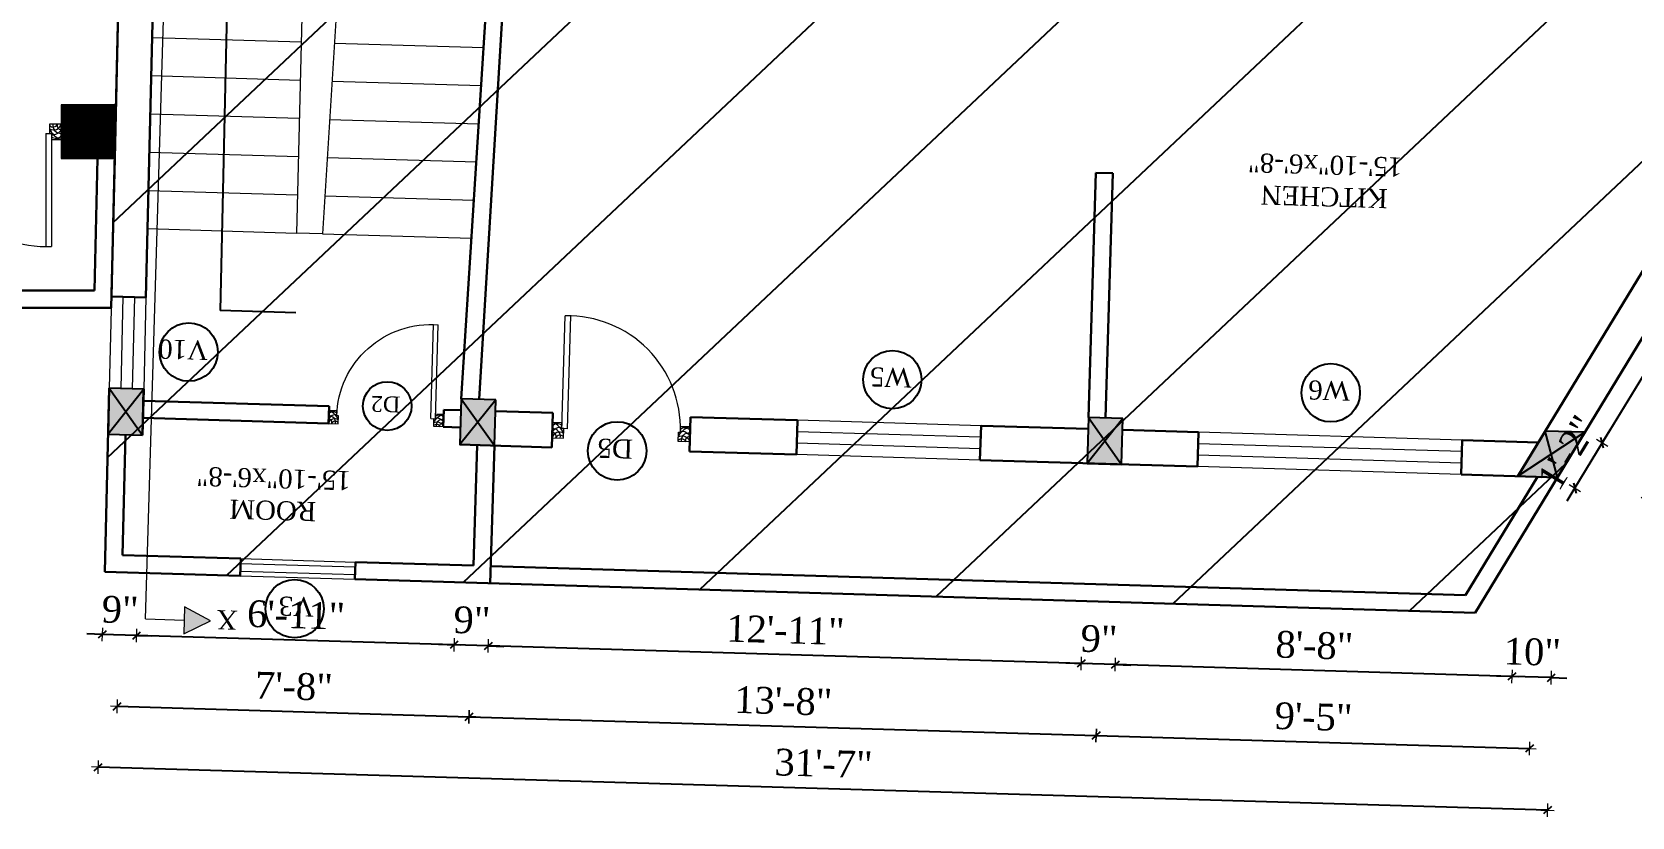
# Model space of a CAD drawing. Header units: inches. Extents: x 4069 to 291496, y -47643 to 12535.
# Drawn here: x 141532.1 to 141950.4, y -22639.3 to -22434.1 of the extents above; entities that cross this region are included whole.
import ezdxf

# ---------------------------------------------------------------- set-up
doc = ezdxf.new("R2010")
doc.units = ezdxf.units.IN
doc.header["$LTSCALE"] = 5
doc.header["$MEASUREMENT"] = 0
for name, color, linetype, lineweight in [('A-WALL', 7, 'Continuous', 9), ('Dimension', 7, 'Continuous', 18), ('DOOR', 62, 'Continuous', 0), ('Dw', 2, 'Continuous', 18), ('tefriş', 30, 'Continuous', 9)]:
    doc.layers.add(name, color=color, linetype=linetype, lineweight=lineweight)
doc.layers.add('dim line', color=7, linetype='Continuous', lineweight=15, true_color=0xfab2b2)
doc.layers.add('TEXT', color=6, linetype='Continuous')
doc.layers.add('WALL', color=7, linetype='Continuous')
doc.styles.add('ordinary', font='times.ttf')
doc.dimstyles.new('Copy of 96', dxfattribs={"dimtxt": 7, "dimasz": 4, "dimexe": 0.5, "dimexo": 0.5, "dimgap": 3, "dimtad": 1, "dimdec": 1, "dimzin": 11, "dimdsep": 46, "dimlunit": 4, "dimtxsty": 'ordinary', "dimblk": 'OBLIQUE', "dimcen": 0.09, "dimse1": 1, "dimse2": 1, "dimclrt": 6, "dimazin": 0, "dimtfac": 1, "dimtdec": 1, "dimtix": 1, "dimtmove": 2, "dimatfit": 3, "dimldrblk": 'leader', "dimfxl": 0.5, "dimfxlon": 1, "dimtolj": 1, "dimtzin": 0, "dimarcsym": 0})

# ---------------------------------------------------------------- blocks, each defined once
blk = doc.blocks.new('C1a')
at = {"color": 1, "ltscale": 5}
for p, q in [((18657.75, 4625.76), (18648.75, 4625.76)), ((18648.75, 4625.76), (18648.82, 4613.76)), ((18657.82, 4613.76), (18657.75, 4625.76)), ((18648.82, 4613.76), (18657.82, 4613.76))]:
    blk.add_line(p, q, dxfattribs=at)
blk = doc.blocks.new('c2a')
at = {"color": 1, "ltscale": 5}
for p, q in [((18091.63, 4625.76), (18084.82, 4613.76)), ((18101.98, 4625.76), (18091.63, 4625.76)), ((18095.17, 4613.76), (18101.98, 4625.76)), ((18084.82, 4613.76), (18095.17, 4613.76))]:
    blk.add_line(p, q, dxfattribs=at)
blk = doc.blocks.new('A$C27B36B59')
at = {"layer": 'DOOR'}
for p, q in [((0, 4), (0, 0)), ((2.5, 4), (0, 4)), ((0, 0), (3, 0)), ((2.5, 2.5), (2.5, 4)), ((3, 2.5), (2.5, 2.5)), ((3, 0), (3, 2.5))]:
    blk.add_line(p, q, dxfattribs=at)
for centre, radius, start, end in [((-1.4, -0.54), 4.75, 22.1411, 72.838), ((1.34, 2.09), 1.64, 45.138, 144.8948), ((2.21, 0.3), 2.49, 83.3149, 152.658), ((0.13, 0.37), 2.05, 349.4875, 93.6805), ((1.96, -0.47), 2.01, 58.7447, 166.495), ((-0.06, 0.32), 1.13, 343.542, 86.947), ((2.08, -0.4), 1.17, 38.2816, 160.1519)]:
    blk.add_arc(centre, radius, start, end, dxfattribs=at)
blk = doc.blocks.new('D2')
at = {"layer": 'DOOR'}
for p, q in [((74473.95, 24047.59), (74473.95, 24018.09)), ((74473.95, 24047.59), (74475.45, 24047.59)), ((74475.45, 24047.59), (74475.45, 24018.13))]:
    blk.add_line(p, q, dxfattribs=at)
blk.add_arc((74473.95, 24047.59), 29.5, 180, 272.9146, dxfattribs=at)
at = {"layer": 'DOOR', "xscale": -1, "rotation": 180}
blk.add_blockref('A$C27B36B59', (74441.95, 24050.09), dxfattribs=at)
at = {"layer": 'DOOR', "rotation": 180}
blk.add_blockref('A$C27B36B59', (74477.95, 24050.09), dxfattribs=at)
blk = doc.blocks.new('x-x')
at = {"ltscale": 5}
for points in [[(11364.03, -701.52), (11364.03, -694.51), (11357.15, -698.09)], [(11364.03, -1135.52), (11364.03, -1128.51), (11357.15, -1132.09)]]:
    blk.add_hatch(color=256, dxfattribs=at).paths.add_polyline_path(points)
for p, q in [((11364.03, -694.51), (11357.15, -698.09)), ((11357.15, -698.09), (11364.03, -701.52)), ((11364.03, -701.52), (11364.03, -694.51)), ((11374.13, -698.09), (11364.03, -698.09)), ((11374.13, -698.09), (11374.13, -1132.09)), ((11364.03, -1128.51), (11357.15, -1132.09)), ((11364.03, -1135.52), (11364.03, -1128.51)), ((11357.15, -1132.09), (11364.03, -1135.52)), ((11374.13, -1132.09), (11364.03, -1132.09))]:
    blk.add_line(p, q, dxfattribs=at)
at = {"layer": 'A-WALL', "color": 1, "ltscale": 5}
blk.add_line((11374.13, -1120.09), (11374.13, -1132.09), dxfattribs=at)
at = {"layer": 'TEXT', "style": 'ordinary'}
for p in [(11350.08, -700.97), (11350.08, -1134.1)]:
    blk.add_text('X', height=5, dxfattribs=at).set_placement(p)
blk = doc.blocks.new('oblique')
at = {"color": 0, "lineweight": -2}
blk.add_line((0.25, 0.25), (-0.25, -0.25), dxfattribs=at)
at = {"layer": 'dim line', "lineweight": 9}
for p, q in [((-0.4375, 0), (0.4375, 0)), ((0, 0.4375), (0, -0.4375))]:
    blk.add_line(p, q, dxfattribs=at)
blk = doc.blocks.new('*D4273')
at = {"layer": 'A-WALL', "color": 0, "lineweight": -2, "ltscale": 50, "transparency": 16777216}
blk.add_line((142051.93, -22361.67), (141942.61, -22541.49), dxfattribs=at)
at = {"layer": 'Defpoints', "color": 0, "ltscale": 50, "transparency": 16777216}
for p in [(142047.37, -22358.9), (141938.04, -22538.72), (141942.61, -22541.49)]:
    blk.add_point(p, dxfattribs=at)
at = {"layer": 'A-WALL', "color": 0, "lineweight": -2, "ltscale": 50, "transparency": 16777216, "xscale": 4, "yscale": 4, "zscale": 4}
for p, rotation in [((142051.93, -22361.67), 58.70147092372464), ((141942.61, -22541.49), 238.7014709237247)]:
    blk.add_blockref('oblique', p, dxfattribs=dict(at, rotation=rotation))
at = {"layer": 'A-WALL', "color": 6, "ltscale": 50, "transparency": 16777216, "insert": (141991.66, -22448.17), "char_height": 7, "attachment_point": 5, "rotation": 58.7015, "style": 'ordinary'}
blk.add_mtext('\\A1;17\'-6"', dxfattribs=at)
blk = doc.blocks.new('_OBLIQUE')
at = {"color": 0, "linetype": 'ByBlock'}
blk.add_line((-0.5, -0.5), (0.5, 0.5), dxfattribs=at)
blk = doc.blocks.new('leader')
at = {"layer": 'Dimension'}
for p, q in [((0, -4.33), (0, 4.33)), ((-4.42, 0), (4.42, 0))]:
    blk.add_line(p, q, dxfattribs=at)
blk = doc.blocks.new('*D4274')
at = {"layer": 'A-WALL', "color": 0, "lineweight": -2, "ltscale": 50, "transparency": 16777216}
for p, q in [((141942.61, -22541.49), (141944.69, -22538.07)), ((141942.61, -22541.49), (141935.44, -22553.28)), ((141935.44, -22553.28), (141933.36, -22556.7))]:
    blk.add_line(p, q, dxfattribs=at)
at = {"layer": 'Defpoints', "color": 0, "ltscale": 50, "transparency": 16777216}
for p in [(141938.04, -22538.72), (141930.88, -22550.51), (141935.44, -22553.28)]:
    blk.add_point(p, dxfattribs=at)
at = {"layer": 'A-WALL', "color": 0, "lineweight": -2, "ltscale": 50, "transparency": 16777216, "xscale": 4, "yscale": 4, "zscale": 4}
for p, rotation in [((141942.61, -22541.49), 238.7014709237247), ((141935.44, -22553.28), 58.70147092372466)]:
    blk.add_blockref('oblique', p, dxfattribs=dict(at, rotation=rotation))
at = {"layer": 'A-WALL', "color": 6, "ltscale": 50, "transparency": 16777216, "insert": (141933.47, -22544.01), "char_height": 7, "attachment_point": 5, "rotation": 58.7015, "style": 'ordinary'}
blk.add_mtext('\\A1;1\'-2"', dxfattribs=at)
blk = doc.blocks.new('*D4275')
at = {"layer": 'A-WALL', "color": 0, "lineweight": -2, "ltscale": 50, "transparency": 16777216}
blk.add_line((141954.24, -22556.64), (142070.74, -22365.03), dxfattribs=at)
at = {"layer": 'Defpoints', "color": 0, "ltscale": 50, "transparency": 16777216}
for p in [(142050.95, -22353), (142070.74, -22365.03), (141934.46, -22544.61)]:
    blk.add_point(p, dxfattribs=at)
at = {"layer": 'A-WALL', "color": 0, "lineweight": -2, "ltscale": 50, "transparency": 16777216, "xscale": 4, "yscale": 4, "zscale": 4}
for p, rotation in [((142070.74, -22365.03), 58.701470922782), ((141954.24, -22556.64), 238.701470922782)]:
    blk.add_blockref('oblique', p, dxfattribs=dict(at, rotation=rotation))
at = {"layer": 'A-WALL', "color": 6, "ltscale": 50, "transparency": 16777216, "insert": (142006.88, -22457.43), "char_height": 7, "attachment_point": 5, "rotation": 58.7015, "style": 'ordinary'}
blk.add_mtext('\\A1;18\'-8"', dxfattribs=at)
blk = doc.blocks.new('*D4277')
at = {"layer": 'A-WALL', "color": 0, "lineweight": -2, "ltscale": 50, "transparency": 16777216}
blk.add_line((142166.57, -22238.92), (141964.65, -22571.04), dxfattribs=at)
at = {"layer": 'Defpoints', "color": 0, "ltscale": 50, "transparency": 16777216}
for p in [(142132.8, -22218.39), (141930.88, -22550.51), (141964.65, -22571.04)]:
    blk.add_point(p, dxfattribs=at)
at = {"layer": 'A-WALL', "color": 0, "lineweight": -2, "ltscale": 50, "transparency": 16777216, "xscale": 4, "yscale": 4, "zscale": 4}
for p, rotation in [((142166.57, -22238.92), 58.70147092277318), ((141964.65, -22571.04), 238.7014709227732)]:
    blk.add_blockref('oblique', p, dxfattribs=dict(at, rotation=rotation))
at = {"layer": 'A-WALL', "color": 6, "ltscale": 50, "transparency": 16777216, "insert": (142060.01, -22401.57), "char_height": 7, "attachment_point": 5, "rotation": 58.7015, "style": 'ordinary'}
blk.add_mtext('\\A1;32\'-5"', dxfattribs=at)
blk = doc.blocks.new('*D4278')
at = {"layer": 'A-WALL', "color": 0, "lineweight": -2, "ltscale": 50, "transparency": 16777216}
for p, q in [((141918.97, -22602.55), (141914.97, -22602.43)), ((141929.31, -22602.86), (141918.97, -22602.55)), ((141929.31, -22602.86), (141933.31, -22602.98))]:
    blk.add_line(p, q, dxfattribs=at)
at = {"layer": 'Defpoints', "color": 0, "ltscale": 50, "transparency": 16777216}
for p in [(141920.53, -22550.2), (141930.88, -22550.51), (141918.97, -22602.55)]:
    blk.add_point(p, dxfattribs=at)
at = {"layer": 'A-WALL', "color": 0, "lineweight": -2, "ltscale": 50, "transparency": 16777216, "xscale": 4, "yscale": 4, "zscale": 4}
for p, rotation in [((141918.97, -22602.55), 358.2899854285528), ((141929.31, -22602.86), 178.2899854285528)]:
    blk.add_blockref('oblique', p, dxfattribs=dict(at, rotation=rotation))
at = {"layer": 'A-WALL', "color": 6, "ltscale": 50, "transparency": 16777216, "insert": (141924.34, -22596.14), "char_height": 7, "attachment_point": 5, "rotation": 358.29, "style": 'ordinary'}
blk.add_mtext('\\A1;10"', dxfattribs=at)
blk = doc.blocks.new('*D4279')
at = {"layer": 'A-WALL', "color": 0, "lineweight": -2, "ltscale": 50, "transparency": 16777216}
blk.add_line((141918.97, -22602.55), (141815.36, -22599.45), dxfattribs=at)
at = {"layer": 'Defpoints', "color": 0, "ltscale": 50, "transparency": 16777216}
for p in [(141816.93, -22547.11), (141920.53, -22550.2), (141815.36, -22599.45)]:
    blk.add_point(p, dxfattribs=at)
at = {"layer": 'A-WALL', "color": 0, "lineweight": -2, "ltscale": 50, "transparency": 16777216, "xscale": 4, "yscale": 4, "zscale": 4}
for p, rotation in [((141815.36, -22599.45), 178.2899854285132), ((141918.97, -22602.55), 358.2899854285133)]:
    blk.add_blockref('oblique', p, dxfattribs=dict(at, rotation=rotation))
at = {"layer": 'A-WALL', "color": 6, "ltscale": 50, "transparency": 16777216, "insert": (141867.36, -22594.44), "char_height": 7, "attachment_point": 5, "rotation": 358.29, "style": 'ordinary'}
blk.add_mtext('\\A1;8\'-8"', dxfattribs=at)
blk = doc.blocks.new('*D4280')
at = {"layer": 'A-WALL', "color": 0, "lineweight": -2, "ltscale": 50, "transparency": 16777216}
for p, q in [((141806.37, -22599.19), (141802.37, -22599.07)), ((141815.36, -22599.45), (141806.37, -22599.19)), ((141815.36, -22599.45), (141819.36, -22599.57))]:
    blk.add_line(p, q, dxfattribs=at)
at = {"layer": 'Defpoints', "color": 0, "ltscale": 50, "transparency": 16777216}
for p in [(141807.93, -22546.84), (141816.93, -22547.11), (141806.37, -22599.19)]:
    blk.add_point(p, dxfattribs=at)
at = {"layer": 'A-WALL', "color": 0, "lineweight": -2, "ltscale": 50, "transparency": 16777216, "xscale": 4, "yscale": 4, "zscale": 4}
for p, rotation in [((141806.37, -22599.19), 358.2899854285133), ((141815.36, -22599.45), 178.2899854285132)]:
    blk.add_blockref('oblique', p, dxfattribs=dict(at, rotation=rotation))
at = {"layer": 'A-WALL', "color": 6, "ltscale": 50, "transparency": 16777216, "insert": (141811.06, -22592.75), "char_height": 7, "attachment_point": 5, "rotation": 358.29, "style": 'ordinary'}
blk.add_mtext('\\A1;9"', dxfattribs=at)
blk = doc.blocks.new('*D4281')
at = {"layer": 'A-WALL', "color": 0, "lineweight": -2, "ltscale": 50, "transparency": 16777216}
blk.add_line((141806.37, -22599.19), (141651.44, -22594.56), dxfattribs=at)
at = {"layer": 'Defpoints', "color": 0, "ltscale": 50, "transparency": 16777216}
for p in [(141653, -22542.21), (141807.93, -22546.84), (141651.44, -22594.56)]:
    blk.add_point(p, dxfattribs=at)
at = {"layer": 'A-WALL', "color": 0, "lineweight": -2, "ltscale": 50, "transparency": 16777216, "xscale": 4, "yscale": 4, "zscale": 4}
for p, rotation in [((141651.44, -22594.56), 178.2899854285132), ((141806.37, -22599.19), 358.2899854285133)]:
    blk.add_blockref('oblique', p, dxfattribs=dict(at, rotation=rotation))
at = {"layer": 'A-WALL', "color": 6, "ltscale": 50, "transparency": 16777216, "insert": (141729.1, -22590.38), "char_height": 7, "attachment_point": 5, "rotation": 358.29, "style": 'ordinary'}
blk.add_mtext('\\A1;12\'-11"', dxfattribs=at)
blk = doc.blocks.new('*D4282')
at = {"layer": 'A-WALL', "color": 0, "lineweight": -2, "ltscale": 50, "transparency": 16777216}
for p, q in [((141642.44, -22594.29), (141638.44, -22594.17)), ((141651.44, -22594.56), (141642.44, -22594.29)), ((141651.44, -22594.56), (141655.44, -22594.68))]:
    blk.add_line(p, q, dxfattribs=at)
at = {"layer": 'Defpoints', "color": 0, "ltscale": 50, "transparency": 16777216}
for p in [(141644, -22541.94), (141653, -22542.21), (141642.44, -22594.29)]:
    blk.add_point(p, dxfattribs=at)
at = {"layer": 'A-WALL', "color": 0, "lineweight": -2, "ltscale": 50, "transparency": 16777216, "xscale": 4, "yscale": 4, "zscale": 4}
for p, rotation in [((141642.44, -22594.29), 358.2899854285133), ((141651.44, -22594.56), 178.2899854285132)]:
    blk.add_blockref('oblique', p, dxfattribs=dict(at, rotation=rotation))
at = {"layer": 'A-WALL', "color": 6, "ltscale": 50, "transparency": 16777216, "insert": (141647.14, -22587.86), "char_height": 7, "attachment_point": 5, "rotation": 358.29, "style": 'ordinary'}
blk.add_mtext('\\A1;9"', dxfattribs=at)
blk = doc.blocks.new('*D4283')
at = {"layer": 'A-WALL', "color": 0, "lineweight": -2, "ltscale": 50, "transparency": 16777216}
blk.add_line((141642.44, -22594.29), (141559.48, -22591.82), dxfattribs=at)
at = {"layer": 'Defpoints', "color": 0, "ltscale": 50, "transparency": 16777216}
for p in [(141561.04, -22539.47), (141644, -22541.94), (141559.48, -22591.82)]:
    blk.add_point(p, dxfattribs=at)
at = {"layer": 'A-WALL', "color": 0, "lineweight": -2, "ltscale": 50, "transparency": 16777216, "xscale": 4, "yscale": 4, "zscale": 4}
for p, rotation in [((141559.48, -22591.82), 178.2899854285132), ((141642.44, -22594.29), 358.2899854285133)]:
    blk.add_blockref('oblique', p, dxfattribs=dict(at, rotation=rotation))
at = {"layer": 'A-WALL', "color": 6, "ltscale": 50, "transparency": 16777216, "insert": (141601.16, -22586.5), "char_height": 7, "attachment_point": 5, "rotation": 358.29, "style": 'ordinary'}
blk.add_mtext('\\A1;6\'-11"', dxfattribs=at)
blk = doc.blocks.new('*D4284')
at = {"layer": 'A-WALL', "color": 0, "lineweight": -2, "ltscale": 50, "transparency": 16777216}
for p, q in [((141550.48, -22591.55), (141546.48, -22591.43)), ((141559.48, -22591.82), (141550.48, -22591.55)), ((141559.48, -22591.82), (141563.48, -22591.94))]:
    blk.add_line(p, q, dxfattribs=at)
at = {"layer": 'Defpoints', "color": 0, "ltscale": 50, "transparency": 16777216}
for p in [(141552.04, -22539.2), (141561.04, -22539.47), (141550.48, -22591.55)]:
    blk.add_point(p, dxfattribs=at)
at = {"layer": 'A-WALL', "color": 0, "lineweight": -2, "ltscale": 50, "transparency": 16777216, "xscale": 4, "yscale": 4, "zscale": 4}
for p, rotation in [((141550.48, -22591.55), 358.2899854285133), ((141559.48, -22591.82), 178.2899854285132)]:
    blk.add_blockref('oblique', p, dxfattribs=dict(at, rotation=rotation))
at = {"layer": 'A-WALL', "color": 6, "ltscale": 50, "transparency": 16777216, "insert": (141555.18, -22585.11), "char_height": 7, "attachment_point": 5, "rotation": 358.29, "style": 'ordinary'}
blk.add_mtext('\\A1;9"', dxfattribs=at)
blk = doc.blocks.new('*D4285')
at = {"layer": 'A-WALL', "color": 0, "lineweight": -2, "ltscale": 50, "transparency": 16777216}
blk.add_line((141554.42, -22610.35), (141646.38, -22613.09), dxfattribs=at)
at = {"layer": 'Defpoints', "color": 0, "ltscale": 50, "transparency": 16777216}
for p in [(141556.54, -22539.33), (141648.5, -22542.08), (141646.38, -22613.09)]:
    blk.add_point(p, dxfattribs=at)
at = {"layer": 'A-WALL', "color": 0, "lineweight": -2, "ltscale": 50, "transparency": 16777216, "xscale": 4, "yscale": 4, "zscale": 4}
for p, rotation in [((141554.42, -22610.35), 178.289985428504), ((141646.38, -22613.09), 358.289985428504)]:
    blk.add_blockref('oblique', p, dxfattribs=dict(at, rotation=rotation))
at = {"layer": 'A-WALL', "color": 6, "ltscale": 50, "transparency": 16777216, "insert": (141600.6, -22605.15), "char_height": 7, "attachment_point": 5, "rotation": 358.29, "style": 'ordinary'}
blk.add_mtext('\\A1;7\'-8"', dxfattribs=at)
blk = doc.blocks.new('*D4286')
at = {"layer": 'A-WALL', "color": 0, "lineweight": -2, "ltscale": 50, "transparency": 16777216}
blk.add_line((141646.38, -22613.09), (141810.31, -22617.99), dxfattribs=at)
at = {"layer": 'Defpoints', "color": 0, "ltscale": 50, "transparency": 16777216}
for p in [(141648.5, -22542.08), (141812.43, -22546.97), (141810.31, -22617.99)]:
    blk.add_point(p, dxfattribs=at)
at = {"layer": 'A-WALL', "color": 0, "lineweight": -2, "ltscale": 50, "transparency": 16777216, "xscale": 4, "yscale": 4, "zscale": 4}
for p, rotation in [((141646.38, -22613.09), 178.2899854285133), ((141810.31, -22617.99), 358.2899854285133)]:
    blk.add_blockref('oblique', p, dxfattribs=dict(at, rotation=rotation))
at = {"layer": 'A-WALL', "color": 6, "ltscale": 50, "transparency": 16777216, "insert": (141728.54, -22608.98), "char_height": 7, "attachment_point": 5, "rotation": 358.29, "style": 'ordinary'}
blk.add_mtext('\\A1;13\'-8"', dxfattribs=at)
blk = doc.blocks.new('*D4287')
at = {"layer": 'A-WALL', "color": 0, "lineweight": -2, "ltscale": 50, "transparency": 16777216}
blk.add_line((141810.31, -22617.99), (141923.58, -22621.37), dxfattribs=at)
at = {"layer": 'Defpoints', "color": 0, "ltscale": 50, "transparency": 16777216}
for p in [(141812.43, -22546.97), (141925.7, -22550.35), (141923.58, -22621.37)]:
    blk.add_point(p, dxfattribs=at)
at = {"layer": 'A-WALL', "color": 0, "lineweight": -2, "ltscale": 50, "transparency": 16777216, "xscale": 4, "yscale": 4, "zscale": 4}
for p, rotation in [((141810.31, -22617.99), 178.2899854285133), ((141923.58, -22621.37), 358.2899854285133)]:
    blk.add_blockref('oblique', p, dxfattribs=dict(at, rotation=rotation))
at = {"layer": 'A-WALL', "color": 6, "ltscale": 50, "transparency": 16777216, "insert": (141867.14, -22613.11), "char_height": 7, "attachment_point": 5, "rotation": 358.29, "style": 'ordinary'}
blk.add_mtext('\\A1;9\'-5"', dxfattribs=at)
blk = doc.blocks.new('*D4288')
at = {"layer": 'A-WALL', "color": 0, "lineweight": -2, "ltscale": 50, "transparency": 16777216}
blk.add_line((141928.28, -22637.53), (141549.45, -22626.23), dxfattribs=at)
at = {"layer": 'Defpoints', "color": 0, "ltscale": 50, "transparency": 16777216}
for p in [(141552.04, -22539.2), (141930.88, -22550.51), (141549.45, -22626.23)]:
    blk.add_point(p, dxfattribs=at)
at = {"layer": 'A-WALL', "color": 0, "lineweight": -2, "ltscale": 50, "transparency": 16777216, "xscale": 4, "yscale": 4, "zscale": 4}
for p, rotation in [((141549.45, -22626.23), 178.2899854285133), ((141928.28, -22637.53), 358.2899854285133)]:
    blk.add_blockref('oblique', p, dxfattribs=dict(at, rotation=rotation))
at = {"layer": 'A-WALL', "color": 6, "ltscale": 50, "transparency": 16777216, "insert": (141739.06, -22625.31), "char_height": 7, "attachment_point": 5, "rotation": 358.29, "style": 'ordinary'}
blk.add_mtext('\\A1;31\'-7"', dxfattribs=at)

msp = doc.modelspace()

# ---------------------------------------------------------------- hatches: boundary and pattern name
at = {"layer": 'A-WALL', "ltscale": 5}
h = msp.add_hatch(dxfattribs=at)
h.set_pattern_fill('ANSI31', color=256, angle=180)
h.set_pattern_definition([(225, (165975.83, -20814.4395), (0.08838834765, -0.08838834765), [])])
h.paths.add_polyline_path([(141553.75198, -22453.16064), (141539.75198, -22453.16064), (141539.75198, -22467.16064), (141553.75198, -22467.16064)])
at = {"layer": 'WALL', "linetype": 'ByBlock', "ltscale": 5, "true_color": 0xf8991e}
h = msp.add_hatch(dxfattribs=at)
h.set_pattern_fill('ANSI31', color=30, scale=350, angle=178.2899854)
h.set_pattern_definition([(223.29, (149416.89, -25714.81), (29.99899, -31.8453), [])])
h.paths.add_polyline_path([(142154.30432, -22183.0114), (141909.36949, -22585.88173), (141551.08113, -22575.1853), (141560.90598, -22165.29594)])
h = msp.add_hatch(color=30, dxfattribs=at)
h.dxf.hatch_style = 1
h.paths.add_polyline_path([(141552.32906, -22527.20117), (141556.68498, -22533.33388), (141561.32522, -22527.46974)])
h.paths.add_polyline_path([(141552.32906, -22527.20117), (141552.04474, -22539.19802), (141556.68498, -22533.33388)])
h.paths.add_polyline_path([(141552.04474, -22539.19802), (141561.04091, -22539.4666), (141556.68498, -22533.33388)])
h.paths.add_polyline_path([(141556.68498, -22533.33388), (141561.04091, -22539.4666), (141561.32522, -22527.46974)])
h = msp.add_hatch(color=30, dxfattribs=at)
h.dxf.hatch_style = 1
h.paths.add_polyline_path([(141648.6809, -22536.08035), (141653.35794, -22530.21731), (141644.36195, -22529.94874)])
h.paths.add_polyline_path([(141644.36195, -22529.94874), (141644.00386, -22541.94339), (141648.6809, -22536.08035)])
h.paths.add_polyline_path([(141648.6809, -22536.08035), (141644.00386, -22541.94339), (141652.99985, -22542.21196)])
h.paths.add_polyline_path([(141652.99985, -22542.21196), (141653.35794, -22530.21731), (141648.6809, -22536.08035)])
h = msp.add_hatch(color=30, dxfattribs=at)
h.dxf.hatch_style = 1
h.paths.add_polyline_path([(141812.60786, -22540.97427), (141817.2849, -22535.11122), (141808.28891, -22534.84265)])
h.paths.add_polyline_path([(141808.28891, -22534.84265), (141807.93082, -22546.83731), (141812.60786, -22540.97427)])
h.paths.add_polyline_path([(141812.60786, -22540.97427), (141807.93082, -22546.83731), (141816.92681, -22547.10588)])
h.paths.add_polyline_path([(141816.92681, -22547.10588), (141817.2849, -22535.11122), (141812.60786, -22540.97427)])
h = msp.add_hatch(color=30, dxfattribs=at)
h.dxf.hatch_style = 1
h.paths.add_polyline_path([(141929.28785, -22544.45766), (141927.69973, -22538.40758), (141920.53091, -22550.1989)])
h.paths.add_polyline_path([(141929.28785, -22544.45766), (141920.53091, -22550.1989), (141930.87596, -22550.50775)])
h.paths.add_polyline_path([(141930.87596, -22550.50775), (141938.04478, -22538.71642), (141929.28785, -22544.45766)])
h.paths.add_polyline_path([(141929.28785, -22544.45766), (141938.04478, -22538.71642), (141927.69973, -22538.40758)])

# ---------------------------------------------------------------- linework, layer by layer
at = {"color": 1, "ltscale": 5}
for p, q in [((141647.32121, -22478.01399), (141647.65563, -22478.03521)), ((141552.32906, -22527.20117), (141561.04091, -22539.4666)), ((141561.32522, -22527.46974), (141552.04474, -22539.19802)), ((141653.35794, -22530.21731), (141644.00386, -22541.94339)), ((141644.36195, -22529.94874), (141652.99985, -22542.21196)), ((141817.2849, -22535.11122), (141807.93082, -22546.83731)), ((141808.28891, -22534.84265), (141816.92681, -22547.10588)), ((141938.04478, -22538.71642), (141920.53091, -22550.1989)), ((141930.87596, -22550.50775), (141927.69973, -22538.40758))]:
    msp.add_line(p, q, dxfattribs=at)
at = {"layer": 'A-WALL', "lineweight": 30}
for p, q in [((142154.30432, -22183.0114), (141909.36949, -22585.88173)), ((141558.33265, -22273.87831), (141552.8977, -22503.20745)), ((141553.75198, -22467.16064), (141555.66953, -22386.24908)), ((141564.40533, -22397.50377), (141561.89386, -22503.47602)), ((141644.36195, -22529.94874), (141651.83769, -22412.11935)), ((141649.04246, -22530.08847), (141656.15317, -22412.24818)), ((142002.67369, -22415.08995), (141920.53091, -22550.1989)), ((141549.25072, -22467.16064), (141548.43309, -22501.66064)), ((141553.75198, -22467.16064), (141552.82771, -22506.16064)), ((141808.28891, -22534.84265), (141810.19873, -22470.87116)), ((141810.19873, -22470.87116), (141814.69673, -22471.00544)), ((141812.78691, -22534.97694), (141814.69673, -22471.00544)), ((141548.43309, -22501.66064), (141467.36572, -22501.66064)), ((141552.82771, -22506.16064), (141471.86572, -22506.16064)), ((141561.89386, -22503.47602), (141552.8977, -22503.20745)), ((141552.32906, -22527.20117), (141551.19179, -22575.1886)), ((141561.32522, -22527.46974), (141561.04091, -22539.4666)), ((141561.25414, -22530.46895), (141609.78899, -22531.91793)), ((141561.14752, -22534.96778), (141609.65471, -22536.41592)), ((141609.65471, -22536.41592), (141609.78899, -22531.91793)), ((141639.64015, -22537.31111), (141639.77443, -22532.81312)), ((141639.77443, -22532.81312), (141644.27243, -22532.9474)), ((141653.26842, -22533.21597), (141668.26174, -22533.66359)), ((141668.26174, -22533.66359), (141667.99317, -22542.65958)), ((141704.24571, -22534.73786), (141703.97714, -22543.73385)), ((141704.24571, -22534.73786), (141732.23324, -22535.57341)), ((141732.23324, -22535.57341), (141731.96467, -22544.5694)), ((141556.54282, -22539.33231), (141555.79649, -22570.82406)), ((141639.64015, -22537.31111), (141644.13814, -22537.4454)), ((141780.21186, -22537.00577), (141779.94329, -22546.00176)), ((141780.21186, -22537.00577), (141808.19939, -22537.84132)), ((141817.19538, -22538.10989), (141837.06682, -22538.70313)), ((141837.06682, -22538.70313), (141836.79825, -22547.69913)), ((141644.00386, -22541.94339), (141667.99317, -22542.65958)), ((141648.50185, -22542.07768), (141647.56186, -22573.56365)), ((141652.99985, -22542.21196), (141651.92557, -22578.19593)), ((141703.97714, -22543.73385), (141731.96467, -22544.5694)), ((141906.03609, -22540.76216), (141905.76752, -22549.75815)), ((141906.03609, -22540.76216), (141925.90753, -22541.35541)), ((141779.94329, -22546.00176), (141836.79825, -22547.69913)), ((141905.76752, -22549.75815), (141930.87596, -22550.50775)), ((141925.70343, -22550.35332), (141906.88527, -22581.30556)), ((141555.79649, -22570.82406), (141586.68586, -22571.74624)), ((141586.68586, -22571.74624), (141586.55157, -22576.24424)), ((141616.6725, -22572.64147), (141616.53821, -22577.13947)), ((141616.6725, -22572.64147), (141647.56186, -22573.56365)), ((141551.19179, -22575.1886), (141586.55157, -22576.24424)), ((141616.53821, -22577.13947), (141909.36949, -22585.88173)), ((141652.05986, -22573.69793), (141906.88527, -22581.30556))]:
    msp.add_line(p, q, dxfattribs=at)
at = {"layer": 'A-WALL', "ltscale": 5}
msp.add_lwpolyline([(141553.75198, -22453.16064), (141539.75198, -22453.16064), (141539.75198, -22467.16064), (141553.75198, -22467.16064)], close=True, dxfattribs=at)
at = {"layer": 'Dw', "color": 3}
for p, q in [((141552.89704, -22503.23512), (141552.32841, -22527.22884)), ((141555.8962, -22503.3062), (141555.32756, -22527.29991)), ((141558.89536, -22503.37727), (141558.32672, -22527.37099)), ((141561.89386, -22503.47602), (141561.32522, -22527.46974)), ((141780.21186, -22537.00577), (141732.23324, -22535.57341)), ((141780.12234, -22540.00444), (141732.14371, -22538.57207)), ((141906.03609, -22540.76216), (141837.06682, -22538.70313)), ((141780.03281, -22543.0031), (141732.05419, -22541.57073)), ((141905.94657, -22543.76082), (141836.9773, -22541.7018)), ((141779.94329, -22546.00176), (141731.96467, -22544.5694)), ((141905.76752, -22549.75815), (141836.79825, -22547.69913)), ((141905.85705, -22546.75949), (141836.88777, -22544.70046)), ((141586.64856, -22572.99569), (141616.6352, -22573.89091)), ((141586.68586, -22571.74624), (141616.6725, -22572.64147)), ((141586.55157, -22576.24424), (141616.53821, -22577.13947)), ((141586.58887, -22574.9948), (141616.57551, -22575.89002))]:
    msp.add_line(p, q, dxfattribs=at)
at = {"layer": 'tefriş', "ltscale": 5}
for p, q in [((141602.72457, -22426.65956), (141601.30297, -22486.64461)), ((141611.84139, -22426.93249), (141608.04017, -22486.84574)), ((141563.50502, -22435.49277), (141602.48765, -22436.65656)), ((141611.2043, -22436.9741), (141650.18693, -22438.13789)), ((141563.26809, -22445.48977), (141602.25073, -22446.65357)), ((141610.57432, -22446.90358), (141649.55695, -22448.06737)), ((141563.03113, -22455.48866), (141602.01376, -22456.65246)), ((141609.93865, -22456.92275), (141648.92128, -22458.08655)), ((141562.79425, -22465.48378), (141601.77688, -22466.64757)), ((141609.30582, -22466.89708), (141648.28845, -22468.06088)), ((141562.55733, -22475.48078), (141601.53996, -22476.64458)), ((141608.673, -22476.87141), (141647.65563, -22478.03521)), ((141562.32033, -22485.48081), (141601.30297, -22486.64461)), ((141608.04017, -22486.84574), (141601.30297, -22486.64461)), ((141608.04017, -22486.84574), (141647.0228, -22488.00954))]:
    msp.add_line(p, q, dxfattribs=at)
at = {"layer": 'TEXT'}
for centre, radius in [((141573.09063, -22517.7427), 7.64038), ((141757.0412, -22524.9602), 7.64038), ((141871.64049, -22528.38147), 7.64038), ((141624.99165, -22531.86053), 6.36673), ((141685.08848, -22543.58975), 7.64038), ((141600.79657, -22584.83354), 7.64038)]:
    msp.add_circle(centre, radius, dxfattribs=at)
at = {"layer": 'WALL', "color": 2, "linetype": 'ByBlock', "ltscale": 5}
for p in [(141583.40651, -22413.73031), (141601.11917, -22507.4833)]:
    msp.add_line(p, (141581.31801, -22506.89215), dxfattribs=at)
for points in [[(141561.04091, -22539.4666), (141561.32522, -22527.46974), (141552.32906, -22527.20117), (141552.04474, -22539.19802)], [(141653.35794, -22530.21731), (141644.36195, -22529.94874), (141644.00386, -22541.94339), (141652.99985, -22542.21196)], [(141817.2849, -22535.11122), (141808.28891, -22534.84265), (141807.93082, -22546.83731), (141816.92681, -22547.10588)], [(141938.04478, -22538.71642), (141927.69973, -22538.40758), (141920.53091, -22550.1989), (141930.87596, -22550.50775)]]:
    msp.add_lwpolyline(points, close=True, dxfattribs=at)

# ---------------------------------------------------------------- block references
at = {"layer": 'A-WALL', "color": 1, "rotation": 178.2899854285037}
msp.add_blockref('x-x', (152910.04806, -23624.70606), dxfattribs=at)
at = {"layer": 'WALL', "color": 2, "linetype": 'ByBlock'}
msp.add_blockref('D2', (67061.80076, -46508.24856), dxfattribs=at)
at = {"layer": 'WALL', "color": 2, "linetype": 'ByBlock', "xscale": -0.8332999999984169, "yscale": 0.8333000000002357, "zscale": 0.8333, "rotation": 178.2899854285038}
msp.add_blockref('D2', (80202.84304, -653.29438), dxfattribs=at)
at = {"layer": 'WALL', "color": 2, "linetype": 'ByBlock', "rotation": 178.2899854285037}
msp.add_blockref('D2', (216830.52852, -723.27636), dxfattribs=at)
at = {"layer": 'WALL', "color": 2, "linetype": 'ByBlock', "ltscale": 5, "rotation": 178.2899854285037}
for name, p in [('C1a', (160339.51817, -18472.26381)), ('c2a', (160152.48907, -18466.6802))]:
    msp.add_blockref(name, p, dxfattribs=at)

# ---------------------------------------------------------------- texts
at = {"layer": 'TEXT', "style": 'ordinary'}
for s, height, rotation, p in [('V10', 5, 178.2903735, (141578.21282, -22514.83014)), ('W5', 5, 178.2903735, (141762.16339, -22522.04763)), ('W6', 5, 178.2903735, (141876.76268, -22525.46891)), ('D2', 4.1665, 178.2895973, (141628.48118, -22529.41029)), ('D5', 5, 178.2895973, (141689.27609, -22540.64934)), ('V3', 5, 178.2903735, (141605.91876, -22581.92098))]:
    msp.add_text(s, height=height, rotation=rotation, dxfattribs=at).set_placement(p)
at = {"layer": 'TEXT', "char_height": 5, "attachment_point": 8, "rotation": 178.2895973, "style": 'ordinary'}
for s, insert in [('KITCHEN\\P15\'-10"x6\'-8"', (141870.24672, -22466.2657)), ('ROOM\\P15\'-10"x6\'-8"', (141595.3878, -22548.25109))]:
    msp.add_mtext_dynamic_manual_height_columns(s, width=101.5687276, gutter_width=1720.71691, heights=[0], dxfattribs=dict(at, insert=insert))

# ---------------------------------------------------------------- dimensions: what is measured, and where the dimension line sits
at = {"layer": 'A-WALL', "ltscale": 50}
for p1, p2, distance, picture, middle in [((142132.79784, -22218.38538), (141930.87596, -22550.50775), 39.52759, '*D4277', (142060.00631, -22401.57284)), ((141934.46037, -22544.61208), (142050.95377, -22353.00302), -23.15088, '*D4275', (142006.88303, -22457.42618)), ((141556.54282, -22539.33231), (141648.50185, -22542.07768), -71.04877, '*D4285', (141600.59825, -22605.1544)), ((141930.87596, -22550.50775), (141920.53091, -22550.1989), 52.37244, '*D4278', (141924.33636, -22596.1448))]:
    dim = msp.add_aligned_dim(p1=p1, p2=p2, distance=distance, dimstyle='Copy of 96', override={"dimdec": 0, "dimblk": 'oblique', "dimtdec": 0, "dimarcsym": 1}, dxfattribs=at)
    dim.commit()
    dim.dimension.update_dxf_attribs({"geometry": picture, "text_midpoint": middle})
for base, p1, p2, angle, picture, middle in [((141942.60931, -22541.49153), (142047.36935, -22358.89869), (141938.04478, -22538.71642), 58.7014709, '*D4273', (141991.65715, -22448.16923)), ((141935.44048, -22553.28286), (141938.04478, -22538.71642), (141930.87596, -22550.50775), 58.7014709, '*D4274', (141933.47083, -22544.01046)), ((141550.4819, -22591.54714), (141561.04091, -22539.4666), (141552.04474, -22539.19802), 358.2899854, '*D4284', (141555.17606, -22585.1137)), ((141549.44662, -22626.22508), (141930.87596, -22550.50775), (141552.04474, -22539.19802), 178.2899854, '*D4288', (141739.0583, -22625.31221)), ((141559.47806, -22591.81571), (141644.00386, -22541.94339), (141561.04091, -22539.4666), 358.2899854, '*D4283', (141601.15531, -22586.49647)), ((141642.44101, -22594.29251), (141652.99985, -22542.21196), (141644.00386, -22541.94339), 358.2899854, '*D4282', (141647.13508, -22587.85907)), ((141810.30865, -22617.98873), (141648.50185, -22542.07768), (141812.42882, -22546.9716), 178.2899854, '*D4286', (141728.54095, -22608.98413)), ((141651.43701, -22594.56108), (141807.93082, -22546.83731), (141652.99985, -22542.21196), 358.2899854, '*D4281', (141729.09646, -22590.37665)), ((141806.36798, -22599.18643), (141816.92681, -22547.10588), (141807.93082, -22546.83731), 358.2899854, '*D4280', (141811.06205, -22592.75298)), ((141923.58327, -22621.37045), (141812.42882, -22546.9716), (141925.70343, -22550.35332), 178.2899854, '*D4287', (141867.14204, -22613.11186)), ((141815.36397, -22599.455), (141920.53091, -22550.1989), (141816.92681, -22547.10588), 358.2899854, '*D4279', (141867.36179, -22594.44387))]:
    dim = msp.add_linear_dim(base=base, p1=p1, p2=p2, angle=angle, dimstyle='Copy of 96', override={"dimdec": 0, "dimblk": 'oblique', "dimtdec": 0, "dimarcsym": 1}, dxfattribs=at)
    dim.commit()
    dim.dimension.update_dxf_attribs({"geometry": picture, "text_midpoint": middle})

doc.saveas('drawing.dxf')
